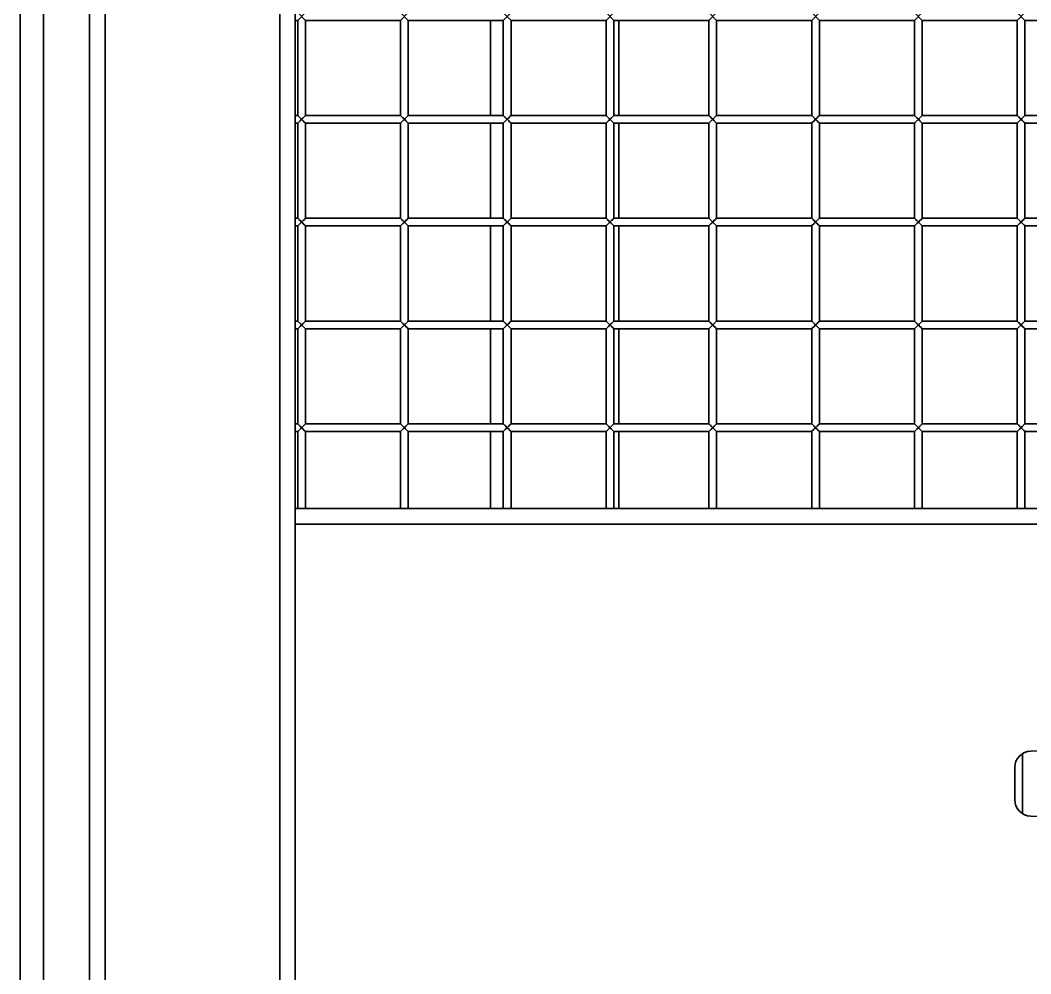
# Model space of a CAD drawing. Header units: millimetres. Extents: x 32496 to 166256, y 3504 to 23939.
# Drawn here: x 46785.6 to 47178.9, y 12056.1 to 12427.1 of the extents above; entities that cross this region are included whole.
import ezdxf

# ---------------------------------------------------------------- set-up
doc = ezdxf.new("R2010")
doc.units = ezdxf.units.MM
doc.layers.get('0').update_dxf_attribs({"lineweight": 35})

msp = doc.modelspace()

# ---------------------------------------------------------------- linework, layer by layer
at = {"linetype": 'Continuous'}
for p, q in [((46892.64, 12459.435), (46892.64, 12237.075)), ((46886.64, 11815.694), (46886.64, 12458.457)), ((46785.64, 12449.575), (46785.64, 11824.575)), ((46794.64, 12449.575), (46794.64, 11824.575)), ((46812.64, 11824.575), (46812.64, 12449.575)), ((46818.64, 12449.575), (46818.64, 11824.575)), ((46892.64, 12427.075), (46893.64, 12427.075)), ((46893.64, 12427.075), (46896.64, 12430.075)), ((46893.64, 12430.075), (46896.64, 12427.075)), ((46893.64, 12427.075), (46893.64, 12390.075)), ((46896.64, 12427.075), (46933.64, 12427.075)), ((46896.64, 12427.075), (46896.64, 12390.075)), ((46933.64, 12427.075), (46936.64, 12430.075)), ((46933.64, 12430.075), (46936.64, 12427.075)), ((46933.64, 12427.075), (46933.64, 12390.075)), ((46936.64, 12427.075), (46973.64, 12427.075)), ((46936.64, 12427.075), (46936.64, 12390.075)), ((46968.64, 12390.075), (46968.64, 12427.075)), ((46973.64, 12427.075), (46976.64, 12430.075)), ((46973.64, 12430.075), (46976.64, 12427.075)), ((46973.64, 12427.075), (46973.64, 12390.075)), ((46976.64, 12427.075), (47013.64, 12427.075)), ((46976.64, 12427.075), (46976.64, 12390.075)), ((47013.64, 12427.075), (47016.64, 12430.075)), ((47013.64, 12430.075), (47016.64, 12427.075)), ((47013.64, 12427.075), (47013.64, 12390.075)), ((47016.64, 12427.075), (47053.64, 12427.075)), ((47016.64, 12427.075), (47016.64, 12390.075)), ((47018.64, 12427.075), (47018.64, 12390.075)), ((47053.64, 12427.075), (47056.64, 12430.075)), ((47053.64, 12430.075), (47056.64, 12427.075)), ((47053.64, 12427.075), (47053.64, 12390.075)), ((47056.64, 12427.075), (47093.64, 12427.075)), ((47056.64, 12427.075), (47056.64, 12390.075)), ((47093.64, 12427.075), (47096.64, 12430.075)), ((47093.64, 12430.075), (47096.64, 12427.075)), ((47093.64, 12427.075), (47093.64, 12390.075)), ((47096.64, 12427.075), (47133.64, 12427.075)), ((47096.64, 12427.075), (47096.64, 12390.075)), ((47133.64, 12427.075), (47136.64, 12430.075)), ((47133.64, 12430.075), (47136.64, 12427.075)), ((47133.64, 12427.075), (47133.64, 12390.075)), ((47136.64, 12427.075), (47173.64, 12427.075)), ((47136.64, 12427.075), (47136.64, 12390.075)), ((47173.64, 12427.075), (47176.64, 12430.075)), ((47173.64, 12430.075), (47176.64, 12427.075)), ((47173.64, 12427.075), (47173.64, 12390.075)), ((47176.64, 12427.075), (47213.64, 12427.075)), ((47176.64, 12427.075), (47176.64, 12390.075)), ((46892.64, 12390.075), (46893.64, 12390.075)), ((46893.64, 12387.075), (46896.64, 12390.075)), ((46893.64, 12390.075), (46896.64, 12387.075)), ((46893.756, 12387.192), (46894.55, 12387.986)), ((46894.55, 12387.986), (46895.14, 12388.575)), ((46896.64, 12390.075), (46896.209, 12389.645)), ((46896.64, 12390.075), (46933.64, 12390.075)), ((46933.64, 12387.075), (46936.64, 12390.075)), ((46933.64, 12390.075), (46936.64, 12387.075)), ((46933.756, 12387.192), (46934.55, 12387.986)), ((46934.55, 12387.986), (46935.14, 12388.575)), ((46936.64, 12390.075), (46936.209, 12389.645)), ((46936.64, 12390.075), (46973.64, 12390.075)), ((46973.64, 12387.075), (46976.64, 12390.075)), ((46973.64, 12390.075), (46976.64, 12387.075)), ((46973.756, 12387.192), (46974.55, 12387.986)), ((46974.55, 12387.986), (46975.14, 12388.575)), ((46976.64, 12390.075), (46976.209, 12389.645)), ((46976.64, 12390.075), (47013.64, 12390.075)), ((47013.64, 12387.075), (47016.64, 12390.075)), ((47013.64, 12390.075), (47016.64, 12387.075)), ((47013.756, 12387.192), (47014.55, 12387.986)), ((47014.55, 12387.986), (47015.14, 12388.575)), ((47016.64, 12390.075), (47016.209, 12389.645)), ((47016.64, 12390.075), (47053.64, 12390.075)), ((47053.64, 12387.075), (47056.64, 12390.075)), ((47053.64, 12390.075), (47056.64, 12387.075)), ((47053.756, 12387.192), (47054.55, 12387.986)), ((47054.55, 12387.986), (47055.14, 12388.575)), ((47056.64, 12390.075), (47056.209, 12389.645)), ((47056.64, 12390.075), (47093.64, 12390.075)), ((47093.64, 12387.075), (47096.64, 12390.075)), ((47093.64, 12390.075), (47096.64, 12387.075)), ((47093.756, 12387.192), (47094.55, 12387.986)), ((47094.55, 12387.986), (47095.14, 12388.575)), ((47096.64, 12390.075), (47096.209, 12389.645)), ((47096.64, 12390.075), (47133.64, 12390.075)), ((47133.64, 12387.075), (47136.64, 12390.075)), ((47133.64, 12390.075), (47136.64, 12387.075)), ((47133.756, 12387.192), (47134.55, 12387.986)), ((47134.55, 12387.986), (47135.14, 12388.575)), ((47136.64, 12390.075), (47136.209, 12389.645)), ((47136.64, 12390.075), (47173.64, 12390.075)), ((47173.64, 12387.075), (47176.64, 12390.075)), ((47173.64, 12390.075), (47176.64, 12387.075)), ((47173.756, 12387.192), (47174.55, 12387.986)), ((47174.55, 12387.986), (47175.14, 12388.575)), ((47176.64, 12390.075), (47176.209, 12389.645)), ((47176.64, 12390.075), (47213.64, 12390.075)), ((46892.64, 12387.075), (46893.64, 12387.075)), ((46893.64, 12387.075), (46893.64, 12350.075)), ((46896.64, 12387.075), (46933.64, 12387.075)), ((46896.64, 12387.075), (46896.64, 12350.075)), ((46933.64, 12387.075), (46933.64, 12350.075)), ((46936.64, 12387.075), (46973.64, 12387.075)), ((46936.64, 12387.075), (46936.64, 12350.075)), ((46968.64, 12350.075), (46968.64, 12387.075)), ((46973.64, 12387.075), (46973.64, 12350.075)), ((46976.64, 12387.075), (47013.64, 12387.075)), ((46976.64, 12387.075), (46976.64, 12350.075)), ((47013.64, 12387.075), (47013.64, 12350.075)), ((47016.64, 12387.075), (47053.64, 12387.075)), ((47016.64, 12387.075), (47016.64, 12350.075)), ((47018.64, 12387.075), (47018.64, 12350.075)), ((47053.64, 12387.075), (47053.64, 12350.075)), ((47056.64, 12387.075), (47093.64, 12387.075)), ((47056.64, 12387.075), (47056.64, 12350.075)), ((47093.64, 12387.075), (47093.64, 12350.075)), ((47096.64, 12387.075), (47133.64, 12387.075)), ((47096.64, 12387.075), (47096.64, 12350.075)), ((47133.64, 12387.075), (47133.64, 12350.075)), ((47136.64, 12387.075), (47173.64, 12387.075)), ((47136.64, 12387.075), (47136.64, 12350.075)), ((47173.64, 12387.075), (47173.64, 12350.075)), ((47176.64, 12387.075), (47213.64, 12387.075)), ((47176.64, 12387.075), (47176.64, 12350.075)), ((46892.64, 12350.075), (46893.64, 12350.075)), ((46893.64, 12347.075), (46896.64, 12350.075)), ((46893.64, 12350.075), (46896.64, 12347.075)), ((46894.55, 12347.986), (46895.14, 12348.575)), ((46896.64, 12350.075), (46896.209, 12349.645)), ((46896.64, 12350.075), (46933.64, 12350.075)), ((46933.64, 12347.075), (46936.64, 12350.075)), ((46933.64, 12350.075), (46936.64, 12347.075)), ((46934.55, 12347.986), (46935.14, 12348.575)), ((46936.64, 12350.075), (46936.209, 12349.645)), ((46936.64, 12350.075), (46973.64, 12350.075)), ((46973.64, 12347.075), (46976.64, 12350.075)), ((46973.64, 12350.075), (46976.64, 12347.075)), ((46974.55, 12347.986), (46975.14, 12348.575)), ((46976.64, 12350.075), (46976.209, 12349.645)), ((46976.64, 12350.075), (47013.64, 12350.075)), ((47013.64, 12347.075), (47016.64, 12350.075)), ((47013.64, 12350.075), (47016.64, 12347.075)), ((47014.55, 12347.986), (47015.14, 12348.575)), ((47016.64, 12350.075), (47016.209, 12349.645)), ((47016.64, 12350.075), (47053.64, 12350.075)), ((47053.64, 12347.075), (47056.64, 12350.075)), ((47053.64, 12350.075), (47056.64, 12347.075)), ((47054.55, 12347.986), (47055.14, 12348.575)), ((47056.64, 12350.075), (47056.209, 12349.645)), ((47056.64, 12350.075), (47093.64, 12350.075)), ((47093.64, 12347.075), (47096.64, 12350.075)), ((47093.64, 12350.075), (47096.64, 12347.075)), ((47094.55, 12347.986), (47095.14, 12348.575)), ((47096.64, 12350.075), (47096.209, 12349.645)), ((47096.64, 12350.075), (47133.64, 12350.075)), ((47133.64, 12347.075), (47136.64, 12350.075)), ((47133.64, 12350.075), (47136.64, 12347.075)), ((47134.55, 12347.986), (47135.14, 12348.575)), ((47136.64, 12350.075), (47136.209, 12349.645)), ((47136.64, 12350.075), (47173.64, 12350.075)), ((47173.64, 12347.075), (47176.64, 12350.075)), ((47173.64, 12350.075), (47176.64, 12347.075)), ((47174.55, 12347.986), (47175.14, 12348.575)), ((47176.64, 12350.075), (47176.209, 12349.645)), ((47176.64, 12350.075), (47213.64, 12350.075)), ((46892.64, 12347.075), (46893.64, 12347.075)), ((46893.64, 12347.075), (46893.64, 12310.075)), ((46893.756, 12347.192), (46894.55, 12347.986)), ((46896.64, 12347.075), (46933.64, 12347.075)), ((46896.64, 12347.075), (46896.64, 12310.075)), ((46933.64, 12347.075), (46933.64, 12310.075)), ((46933.756, 12347.192), (46934.55, 12347.986)), ((46936.64, 12347.075), (46973.64, 12347.075)), ((46936.64, 12347.075), (46936.64, 12310.075)), ((46968.64, 12310.075), (46968.64, 12347.075)), ((46973.64, 12347.075), (46973.64, 12310.075)), ((46973.756, 12347.192), (46974.55, 12347.986)), ((46976.64, 12347.075), (47013.64, 12347.075)), ((46976.64, 12347.075), (46976.64, 12310.075)), ((47013.64, 12347.075), (47013.64, 12310.075)), ((47013.756, 12347.192), (47014.55, 12347.986)), ((47016.64, 12347.075), (47053.64, 12347.075)), ((47016.64, 12347.075), (47016.64, 12310.075)), ((47018.64, 12347.075), (47018.64, 12310.075)), ((47053.64, 12347.075), (47053.64, 12310.075)), ((47053.756, 12347.192), (47054.55, 12347.986)), ((47056.64, 12347.075), (47093.64, 12347.075)), ((47056.64, 12347.075), (47056.64, 12310.075)), ((47093.64, 12347.075), (47093.64, 12310.075)), ((47093.756, 12347.192), (47094.55, 12347.986)), ((47096.64, 12347.075), (47133.64, 12347.075)), ((47096.64, 12347.075), (47096.64, 12310.075)), ((47133.64, 12347.075), (47133.64, 12310.075)), ((47133.756, 12347.192), (47134.55, 12347.986)), ((47136.64, 12347.075), (47173.64, 12347.075)), ((47136.64, 12347.075), (47136.64, 12310.075)), ((47173.64, 12347.075), (47173.64, 12310.075)), ((47173.756, 12347.192), (47174.55, 12347.986)), ((47176.64, 12347.075), (47213.64, 12347.075)), ((47176.64, 12347.075), (47176.64, 12310.075)), ((46892.64, 12310.075), (46893.64, 12310.075)), ((46893.64, 12307.075), (46896.64, 12310.075)), ((46893.64, 12310.075), (46896.64, 12307.075)), ((46896.64, 12310.075), (46896.209, 12309.645)), ((46896.64, 12310.075), (46933.64, 12310.075)), ((46933.64, 12307.075), (46936.64, 12310.075)), ((46933.64, 12310.075), (46936.64, 12307.075)), ((46936.64, 12310.075), (46936.209, 12309.645)), ((46936.64, 12310.075), (46973.64, 12310.075)), ((46973.64, 12307.075), (46976.64, 12310.075)), ((46973.64, 12310.075), (46976.64, 12307.075)), ((46976.64, 12310.075), (46976.209, 12309.645)), ((46976.64, 12310.075), (47013.64, 12310.075)), ((47013.64, 12307.075), (47016.64, 12310.075)), ((47013.64, 12310.075), (47016.64, 12307.075)), ((47016.64, 12310.075), (47016.209, 12309.645)), ((47016.64, 12310.075), (47053.64, 12310.075)), ((47053.64, 12307.075), (47056.64, 12310.075)), ((47053.64, 12310.075), (47056.64, 12307.075)), ((47056.64, 12310.075), (47056.209, 12309.645)), ((47056.64, 12310.075), (47093.64, 12310.075)), ((47093.64, 12307.075), (47096.64, 12310.075)), ((47093.64, 12310.075), (47096.64, 12307.075)), ((47096.64, 12310.075), (47096.209, 12309.645)), ((47096.64, 12310.075), (47133.64, 12310.075)), ((47133.64, 12307.075), (47136.64, 12310.075)), ((47133.64, 12310.075), (47136.64, 12307.075)), ((47136.64, 12310.075), (47136.209, 12309.645)), ((47136.64, 12310.075), (47173.64, 12310.075)), ((47173.64, 12307.075), (47176.64, 12310.075)), ((47173.64, 12310.075), (47176.64, 12307.075)), ((47176.64, 12310.075), (47176.209, 12309.645)), ((47176.64, 12310.075), (47213.64, 12310.075)), ((46892.64, 12307.075), (46893.64, 12307.075)), ((46893.64, 12307.075), (46893.64, 12270.075)), ((46893.756, 12307.192), (46894.55, 12307.986)), ((46894.55, 12307.986), (46895.14, 12308.575)), ((46896.64, 12307.075), (46933.64, 12307.075)), ((46896.64, 12307.075), (46896.64, 12270.075)), ((46933.64, 12307.075), (46933.64, 12270.075)), ((46933.756, 12307.192), (46934.55, 12307.986)), ((46934.55, 12307.986), (46935.14, 12308.575)), ((46936.64, 12307.075), (46973.64, 12307.075)), ((46936.64, 12307.075), (46936.64, 12270.075)), ((46968.64, 12270.075), (46968.64, 12307.075)), ((46973.64, 12307.075), (46973.64, 12270.075)), ((46973.756, 12307.192), (46974.55, 12307.986)), ((46974.55, 12307.986), (46975.14, 12308.575)), ((46976.64, 12307.075), (47013.64, 12307.075)), ((46976.64, 12307.075), (46976.64, 12270.075)), ((47013.64, 12307.075), (47013.64, 12270.075)), ((47013.756, 12307.192), (47014.55, 12307.986)), ((47014.55, 12307.986), (47015.14, 12308.575)), ((47016.64, 12307.075), (47053.64, 12307.075)), ((47016.64, 12307.075), (47016.64, 12270.075)), ((47018.64, 12307.075), (47018.64, 12270.075)), ((47053.64, 12307.075), (47053.64, 12270.075)), ((47053.756, 12307.192), (47054.55, 12307.986)), ((47054.55, 12307.986), (47055.14, 12308.575)), ((47056.64, 12307.075), (47093.64, 12307.075)), ((47056.64, 12307.075), (47056.64, 12270.075)), ((47093.64, 12307.075), (47093.64, 12270.075)), ((47093.756, 12307.192), (47094.55, 12307.986)), ((47094.55, 12307.986), (47095.14, 12308.575)), ((47096.64, 12307.075), (47133.64, 12307.075)), ((47096.64, 12307.075), (47096.64, 12270.075)), ((47133.64, 12307.075), (47133.64, 12270.075)), ((47133.756, 12307.192), (47134.55, 12307.986)), ((47134.55, 12307.986), (47135.14, 12308.575)), ((47136.64, 12307.075), (47173.64, 12307.075)), ((47136.64, 12307.075), (47136.64, 12270.075)), ((47173.64, 12307.075), (47173.64, 12270.075)), ((47173.756, 12307.192), (47174.55, 12307.986)), ((47174.55, 12307.986), (47175.14, 12308.575)), ((47176.64, 12307.075), (47213.64, 12307.075)), ((47176.64, 12307.075), (47176.64, 12270.075)), ((46892.64, 12270.075), (46893.64, 12270.075)), ((46893.64, 12267.075), (46896.64, 12270.075)), ((46893.64, 12270.075), (46896.64, 12267.075)), ((46896.64, 12270.075), (46896.209, 12269.645)), ((46896.64, 12270.075), (46933.64, 12270.075)), ((46933.64, 12267.075), (46936.64, 12270.075)), ((46933.64, 12270.075), (46936.64, 12267.075)), ((46936.64, 12270.075), (46936.209, 12269.645)), ((46936.64, 12270.075), (46973.64, 12270.075)), ((46973.64, 12267.075), (46976.64, 12270.075)), ((46973.64, 12270.075), (46976.64, 12267.075)), ((46976.64, 12270.075), (46976.209, 12269.645)), ((46976.64, 12270.075), (47013.64, 12270.075)), ((47013.64, 12267.075), (47016.64, 12270.075)), ((47013.64, 12270.075), (47016.64, 12267.075)), ((47016.64, 12270.075), (47016.209, 12269.645)), ((47016.64, 12270.075), (47053.64, 12270.075)), ((47053.64, 12267.075), (47056.64, 12270.075)), ((47053.64, 12270.075), (47056.64, 12267.075)), ((47056.64, 12270.075), (47056.209, 12269.645)), ((47056.64, 12270.075), (47093.64, 12270.075)), ((47093.64, 12267.075), (47096.64, 12270.075)), ((47093.64, 12270.075), (47096.64, 12267.075)), ((47096.64, 12270.075), (47096.209, 12269.645)), ((47096.64, 12270.075), (47133.64, 12270.075)), ((47133.64, 12267.075), (47136.64, 12270.075)), ((47133.64, 12270.075), (47136.64, 12267.075)), ((47136.64, 12270.075), (47136.209, 12269.645)), ((47136.64, 12270.075), (47173.64, 12270.075)), ((47173.64, 12267.075), (47176.64, 12270.075)), ((47173.64, 12270.075), (47176.64, 12267.075)), ((47176.64, 12270.075), (47176.209, 12269.645)), ((47176.64, 12270.075), (47213.64, 12270.075)), ((46892.64, 12267.075), (46893.64, 12267.075)), ((46893.64, 12267.075), (46893.64, 12237.075)), ((46893.756, 12267.192), (46894.55, 12267.986)), ((46894.55, 12267.986), (46895.14, 12268.575)), ((46896.64, 12267.075), (46933.64, 12267.075)), ((46896.64, 12267.075), (46896.64, 12237.075)), ((46933.64, 12267.075), (46933.64, 12237.075)), ((46933.756, 12267.192), (46934.55, 12267.986)), ((46934.55, 12267.986), (46935.14, 12268.575)), ((46936.64, 12267.075), (46973.64, 12267.075)), ((46936.64, 12267.075), (46936.64, 12237.075)), ((46968.64, 12237.075), (46968.64, 12267.075)), ((46973.64, 12267.075), (46973.64, 12237.075)), ((46973.756, 12267.192), (46974.55, 12267.986)), ((46974.55, 12267.986), (46975.14, 12268.575)), ((46976.64, 12267.075), (47013.64, 12267.075)), ((46976.64, 12267.075), (46976.64, 12237.075)), ((47013.64, 12267.075), (47013.64, 12237.075)), ((47013.756, 12267.192), (47014.55, 12267.986)), ((47014.55, 12267.986), (47015.14, 12268.575)), ((47016.64, 12267.075), (47053.64, 12267.075)), ((47016.64, 12267.075), (47016.64, 12237.075)), ((47018.64, 12267.075), (47018.64, 12237.075)), ((47053.64, 12267.075), (47053.64, 12237.075)), ((47053.756, 12267.192), (47054.55, 12267.986)), ((47054.55, 12267.986), (47055.14, 12268.575)), ((47056.64, 12267.075), (47093.64, 12267.075)), ((47056.64, 12267.075), (47056.64, 12237.075)), ((47093.64, 12267.075), (47093.64, 12237.075)), ((47093.756, 12267.192), (47094.55, 12267.986)), ((47094.55, 12267.986), (47095.14, 12268.575)), ((47096.64, 12267.075), (47133.64, 12267.075)), ((47096.64, 12267.075), (47096.64, 12237.075)), ((47133.64, 12267.075), (47133.64, 12237.075)), ((47133.756, 12267.192), (47134.55, 12267.986)), ((47134.55, 12267.986), (47135.14, 12268.575)), ((47136.64, 12267.075), (47173.64, 12267.075)), ((47136.64, 12267.075), (47136.64, 12237.075)), ((47173.64, 12267.075), (47173.64, 12237.075)), ((47173.756, 12267.192), (47174.55, 12267.986)), ((47174.55, 12267.986), (47175.14, 12268.575)), ((47176.64, 12267.075), (47213.64, 12267.075)), ((47176.64, 12267.075), (47176.64, 12237.075)), ((46892.64, 12237.075), (47518.64, 12237.075)), ((46892.64, 12037.075), (46892.64, 12237.075)), ((47518.64, 12231.075), (46892.64, 12231.075)), ((47178.9, 12142.712), (47329.64, 12145.994)), ((47175.64, 12141.735), (47175.64, 12118.415)), ((47172.64, 12123.838), (47172.64, 12136.313)), ((47178.9, 12117.439), (47342.39, 12113.88))]:
    msp.add_line(p, q, dxfattribs=at)
for points in [[(46895.14, 12388.575), (46894.553, 12389.162), (46894.077, 12389.638)], [(46896.209, 12389.645), (46895.72, 12389.155), (46895.14, 12388.575)], [(46895.14, 12388.575), (46895.731, 12387.985), (46896.2, 12387.515), (46896.525, 12387.19)], [(46935.14, 12388.575), (46934.553, 12389.162), (46934.077, 12389.638)], [(46936.209, 12389.645), (46935.72, 12389.155), (46935.14, 12388.575)], [(46935.14, 12388.575), (46935.731, 12387.985), (46936.2, 12387.515), (46936.525, 12387.19)], [(46975.14, 12388.575), (46974.553, 12389.162), (46974.077, 12389.638)], [(46976.209, 12389.645), (46975.72, 12389.155), (46975.14, 12388.575)], [(46975.14, 12388.575), (46975.731, 12387.985), (46976.2, 12387.515), (46976.525, 12387.19)], [(47015.14, 12388.575), (47014.553, 12389.162), (47014.077, 12389.638)], [(47016.209, 12389.645), (47015.72, 12389.155), (47015.14, 12388.575)], [(47015.14, 12388.575), (47015.731, 12387.985), (47016.2, 12387.515), (47016.525, 12387.19)], [(47055.14, 12388.575), (47054.553, 12389.162), (47054.077, 12389.638)], [(47056.209, 12389.645), (47055.72, 12389.155), (47055.14, 12388.575)], [(47055.14, 12388.575), (47055.731, 12387.985), (47056.2, 12387.515), (47056.525, 12387.19)], [(47095.14, 12388.575), (47094.553, 12389.162), (47094.077, 12389.638)], [(47096.209, 12389.645), (47095.72, 12389.155), (47095.14, 12388.575)], [(47095.14, 12388.575), (47095.731, 12387.985), (47096.2, 12387.515), (47096.525, 12387.19)], [(47135.14, 12388.575), (47134.553, 12389.162), (47134.077, 12389.638)], [(47136.209, 12389.645), (47135.72, 12389.155), (47135.14, 12388.575)], [(47135.14, 12388.575), (47135.731, 12387.985), (47136.2, 12387.515), (47136.525, 12387.19)], [(47175.14, 12388.575), (47174.553, 12389.162), (47174.077, 12389.638)], [(47176.209, 12389.645), (47175.72, 12389.155), (47175.14, 12388.575)], [(47175.14, 12388.575), (47175.731, 12387.985), (47176.2, 12387.515), (47176.525, 12387.19)], [(46895.14, 12348.575), (46894.553, 12349.162), (46894.077, 12349.638)], [(46896.209, 12349.645), (46895.72, 12349.155), (46895.14, 12348.575)], [(46895.14, 12348.575), (46895.731, 12347.985), (46896.2, 12347.515), (46896.525, 12347.19)], [(46935.14, 12348.575), (46934.553, 12349.162), (46934.077, 12349.638)], [(46936.209, 12349.645), (46935.72, 12349.155), (46935.14, 12348.575)], [(46935.14, 12348.575), (46935.731, 12347.985), (46936.2, 12347.515), (46936.525, 12347.19)], [(46975.14, 12348.575), (46974.553, 12349.162), (46974.077, 12349.638)], [(46976.209, 12349.645), (46975.72, 12349.155), (46975.14, 12348.575)], [(46975.14, 12348.575), (46975.731, 12347.985), (46976.2, 12347.515), (46976.525, 12347.19)], [(47015.14, 12348.575), (47014.553, 12349.162), (47014.077, 12349.638)], [(47016.209, 12349.645), (47015.72, 12349.155), (47015.14, 12348.575)], [(47015.14, 12348.575), (47015.731, 12347.985), (47016.2, 12347.515), (47016.525, 12347.19)], [(47055.14, 12348.575), (47054.553, 12349.162), (47054.077, 12349.638)], [(47056.209, 12349.645), (47055.72, 12349.155), (47055.14, 12348.575)], [(47055.14, 12348.575), (47055.731, 12347.985), (47056.2, 12347.515), (47056.525, 12347.19)], [(47095.14, 12348.575), (47094.553, 12349.162), (47094.077, 12349.638)], [(47096.209, 12349.645), (47095.72, 12349.155), (47095.14, 12348.575)], [(47095.14, 12348.575), (47095.731, 12347.985), (47096.2, 12347.515), (47096.525, 12347.19)], [(47135.14, 12348.575), (47134.553, 12349.162), (47134.077, 12349.638)], [(47136.209, 12349.645), (47135.72, 12349.155), (47135.14, 12348.575)], [(47135.14, 12348.575), (47135.731, 12347.985), (47136.2, 12347.515), (47136.525, 12347.19)], [(47175.14, 12348.575), (47174.553, 12349.162), (47174.077, 12349.638)], [(47176.209, 12349.645), (47175.72, 12349.155), (47175.14, 12348.575)], [(47175.14, 12348.575), (47175.731, 12347.985), (47176.2, 12347.515), (47176.525, 12347.19)], [(46895.14, 12308.575), (46894.553, 12309.162), (46894.077, 12309.638)], [(46896.209, 12309.645), (46895.72, 12309.155), (46895.14, 12308.575)], [(46935.14, 12308.575), (46934.553, 12309.162), (46934.077, 12309.638)], [(46936.209, 12309.645), (46935.72, 12309.155), (46935.14, 12308.575)], [(46975.14, 12308.575), (46974.553, 12309.162), (46974.077, 12309.638)], [(46976.209, 12309.645), (46975.72, 12309.155), (46975.14, 12308.575)], [(47015.14, 12308.575), (47014.553, 12309.162), (47014.077, 12309.638)], [(47016.209, 12309.645), (47015.72, 12309.155), (47015.14, 12308.575)], [(47055.14, 12308.575), (47054.553, 12309.162), (47054.077, 12309.638)], [(47056.209, 12309.645), (47055.72, 12309.155), (47055.14, 12308.575)], [(47095.14, 12308.575), (47094.553, 12309.162), (47094.077, 12309.638)], [(47096.209, 12309.645), (47095.72, 12309.155), (47095.14, 12308.575)], [(47135.14, 12308.575), (47134.553, 12309.162), (47134.077, 12309.638)], [(47136.209, 12309.645), (47135.72, 12309.155), (47135.14, 12308.575)], [(47175.14, 12308.575), (47174.553, 12309.162), (47174.077, 12309.638)], [(47176.209, 12309.645), (47175.72, 12309.155), (47175.14, 12308.575)], [(46895.14, 12308.575), (46895.731, 12307.985), (46896.2, 12307.515), (46896.525, 12307.19)], [(46935.14, 12308.575), (46935.731, 12307.985), (46936.2, 12307.515), (46936.525, 12307.19)], [(46975.14, 12308.575), (46975.731, 12307.985), (46976.2, 12307.515), (46976.525, 12307.19)], [(47015.14, 12308.575), (47015.731, 12307.985), (47016.2, 12307.515), (47016.525, 12307.19)], [(47055.14, 12308.575), (47055.731, 12307.985), (47056.2, 12307.515), (47056.525, 12307.19)], [(47095.14, 12308.575), (47095.731, 12307.985), (47096.2, 12307.515), (47096.525, 12307.19)], [(47135.14, 12308.575), (47135.731, 12307.985), (47136.2, 12307.515), (47136.525, 12307.19)], [(47175.14, 12308.575), (47175.731, 12307.985), (47176.2, 12307.515), (47176.525, 12307.19)], [(46895.14, 12268.575), (46894.553, 12269.162), (46894.077, 12269.638)], [(46896.209, 12269.645), (46895.72, 12269.155), (46895.14, 12268.575)], [(46895.14, 12268.575), (46895.731, 12267.985), (46896.2, 12267.515), (46896.525, 12267.19)], [(46935.14, 12268.575), (46934.553, 12269.162), (46934.077, 12269.638)], [(46936.209, 12269.645), (46935.72, 12269.155), (46935.14, 12268.575)], [(46935.14, 12268.575), (46935.731, 12267.985), (46936.2, 12267.515), (46936.525, 12267.19)], [(46975.14, 12268.575), (46974.553, 12269.162), (46974.077, 12269.638)], [(46976.209, 12269.645), (46975.72, 12269.155), (46975.14, 12268.575)], [(46975.14, 12268.575), (46975.731, 12267.985), (46976.2, 12267.515), (46976.525, 12267.19)], [(47015.14, 12268.575), (47014.553, 12269.162), (47014.077, 12269.638)], [(47016.209, 12269.645), (47015.72, 12269.155), (47015.14, 12268.575)], [(47015.14, 12268.575), (47015.731, 12267.985), (47016.2, 12267.515), (47016.525, 12267.19)], [(47055.14, 12268.575), (47054.553, 12269.162), (47054.077, 12269.638)], [(47056.209, 12269.645), (47055.72, 12269.155), (47055.14, 12268.575)], [(47055.14, 12268.575), (47055.731, 12267.985), (47056.2, 12267.515), (47056.525, 12267.19)], [(47095.14, 12268.575), (47094.553, 12269.162), (47094.077, 12269.638)], [(47096.209, 12269.645), (47095.72, 12269.155), (47095.14, 12268.575)], [(47095.14, 12268.575), (47095.731, 12267.985), (47096.2, 12267.515), (47096.525, 12267.19)], [(47135.14, 12268.575), (47134.553, 12269.162), (47134.077, 12269.638)], [(47136.209, 12269.645), (47135.72, 12269.155), (47135.14, 12268.575)], [(47135.14, 12268.575), (47135.731, 12267.985), (47136.2, 12267.515), (47136.525, 12267.19)], [(47175.14, 12268.575), (47174.553, 12269.162), (47174.077, 12269.638)], [(47176.209, 12269.645), (47175.72, 12269.155), (47175.14, 12268.575)], [(47175.14, 12268.575), (47175.731, 12267.985), (47176.2, 12267.515), (47176.525, 12267.19)]]:
    msp.add_lwpolyline(points, dxfattribs=at)
for centre, start, end in [((47179.04, 12136.313), 91.2473, 180), ((47179.04, 12123.838), 180, 268.7527)]:
    msp.add_arc(centre, 6.4, start, end, dxfattribs=at)

doc.saveas('drawing.dxf')
